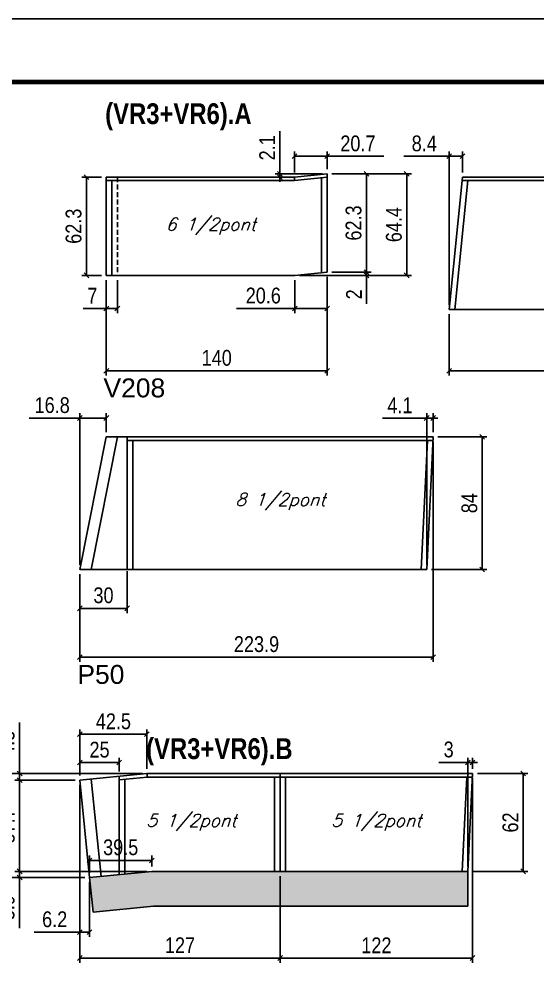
# Model space of a CAD drawing. Extents: x 3309 to 9590, y -2522 to 15424.
# Drawn here: x 5233 to 5562, y 8266 to 8865 of the extents above; entities that cross this region are included whole.
import ezdxf

# ---------------------------------------------------------------- set-up
doc = ezdxf.new("R2010")
doc.units = 0
doc.linetypes.add('DASHED', pattern=[0.75, 0.5, -0.25])
doc.linetypes.add('HIDDEN2', pattern=[4.7625, 3.175, -1.5875])
for name, color, linetype in [('5', 5, 'Continuous'), ('COTA', 241, 'Continuous'), ('NOMENCLATURA', 7, 'Continuous'), ('Painéis', 200, 'Continuous'), ('SARR_2.2x7', 40, 'Continuous'), ('SARR_3.5x7', 81, 'Continuous'), ('texto', 7, 'Continuous')]:
    doc.layers.add(name, color=color, linetype=linetype)
doc.layers.add('Folhas', color=255, linetype='Continuous', lineweight=9)
doc.layers.add('SARRAFO DE PRESSAO', color=251, linetype='DASHED', lineweight=9)
doc.layers.add('Laje_Perimetro', color=7, linetype='Continuous', plot=False)
doc.styles.add('COTA TECNICA', font='techl___.ttf', dxfattribs={"height": 10})
doc.styles.add('Romans', font='romans.shx')
doc.styles.get("Standard").update_dxf_attribs({"font": 'arial.ttf'})
doc.styles.add('TECNICA', font='techb___.ttf', dxfattribs={"height": 10})
doc.dimstyles.new('PAINEL', dxfattribs={"dimtxt": 10, "dimasz": 3, "dimexe": 3, "dimexo": 3, "dimgap": 3, "dimtad": 1, "dimdec": 1, "dimzin": 12, "dimdsep": 46, "dimtxsty": 'COTA TECNICA', "dimblk1": 'OBLIQUE', "dimblk2": 'OBLIQUE', "dimsah": 1, "dimcen": 0.9, "dimclrd": 4, "dimclre": 4, "dimclrt": 240, "dimadec": 1, "dimazin": 3, "dimtfac": 1, "dimtdec": 1, "dimtmove": 0, "dimatfit": 3, "dimfxl": 1, "dimtolj": 1, "dimtzin": 12, "dimarcsym": 0})

# ---------------------------------------------------------------- blocks, each defined once
blk = doc.blocks.new('9999999999')
at = {"layer": 'Folhas'}
blk.add_lwpolyline([(98138.98, 34190.21), (99623.98, 34190.21), (99623.98, 35240.21), (98138.98, 35240.21)], close=True, dxfattribs=at)
at = {"layer": 'Folhas', "color": 30, "const_width": 3}
blk.add_lwpolyline([(98213.98, 34230.21), (99583.98, 34230.21), (99583.98, 35200.21), (98213.98, 35200.21)], close=True, dxfattribs=at)
blk = doc.blocks.new('_Oblique')
at = {"color": 0, "linetype": 'ByBlock', "lineweight": -2}
blk.add_line((-0.5, -0.5), (0.5, 0.5), dxfattribs=at)
blk = doc.blocks.new('*D1690')
at = {"layer": 'COTA', "color": 4, "lineweight": -2, "transparency": 16777216}
for p, q in [((5288.47, 8699.38), (5288.47, 8638.93)), ((5428.47, 8701.44), (5428.47, 8638.93)), ((5288.47, 8641.93), (5428.47, 8641.93))]:
    blk.add_line(p, q, dxfattribs=at)
at = {"layer": 'Defpoints', "color": 0, "transparency": 16777216}
for p in [(5288.47, 8702.38), (5428.47, 8704.44), (5428.47, 8641.93)]:
    blk.add_point(p, dxfattribs=at)
at = {"layer": 'COTA', "color": 4, "lineweight": -2, "transparency": 16777216, "xscale": 3, "yscale": 3, "zscale": 3, "rotation": 180}
blk.add_blockref('_Oblique', (5288.47, 8641.93), dxfattribs=at)
at = {"layer": 'COTA', "color": 4, "lineweight": -2, "transparency": 16777216, "xscale": 3, "yscale": 3, "zscale": 3}
blk.add_blockref('_Oblique', (5428.47, 8641.93), dxfattribs=at)
at = {"layer": 'COTA', "color": 240, "transparency": 16777216, "insert": (5358.47, 8650.03), "char_height": 10, "attachment_point": 5, "style": 'COTA TECNICA'}
blk.add_mtext('\\A1;140', dxfattribs=at)
blk = doc.blocks.new('*D1691')
at = {"layer": 'COTA', "color": 4, "lineweight": -2, "transparency": 16777216}
for p, q in [((5288.47, 8699.38), (5288.47, 8678.42)), ((5295.47, 8699.38), (5295.47, 8678.42)), ((5288.47, 8681.42), (5273.74, 8681.42)), ((5295.47, 8681.42), (5288.47, 8681.42))]:
    blk.add_line(p, q, dxfattribs=at)
at = {"layer": 'Defpoints', "color": 0, "transparency": 16777216}
for p in [(5288.47, 8702.38), (5295.47, 8702.38), (5288.47, 8681.42)]:
    blk.add_point(p, dxfattribs=at)
at = {"layer": 'COTA', "color": 4, "lineweight": -2, "transparency": 16777216, "xscale": 3, "yscale": 3, "zscale": 3, "rotation": 180}
blk.add_blockref('_Oblique', (5288.47, 8681.42), dxfattribs=at)
at = {"layer": 'COTA', "color": 4, "lineweight": -2, "transparency": 16777216, "xscale": 3, "yscale": 3, "zscale": 3}
blk.add_blockref('_Oblique', (5295.47, 8681.42), dxfattribs=at)
at = {"layer": 'COTA', "color": 240, "transparency": 16777216, "insert": (5279.61, 8689.49), "char_height": 10, "attachment_point": 5, "style": 'COTA TECNICA'}
blk.add_mtext('\\A1;7', dxfattribs=at)
blk = doc.blocks.new('*D1692')
at = {"layer": 'COTA', "color": 4, "lineweight": -2, "transparency": 16777216}
for p, q in [((5407.82, 8767.68), (5407.82, 8780.88)), ((5428.47, 8769.75), (5428.47, 8780.88)), ((5407.82, 8777.88), (5428.47, 8777.88)), ((5428.47, 8777.88), (5464.43, 8777.88))]:
    blk.add_line(p, q, dxfattribs=at)
at = {"layer": 'Defpoints', "color": 0, "transparency": 16777216}
for p in [(5428.47, 8777.88), (5407.82, 8764.68), (5428.47, 8766.75)]:
    blk.add_point(p, dxfattribs=at)
at = {"layer": 'COTA', "color": 4, "lineweight": -2, "transparency": 16777216, "xscale": 3, "yscale": 3, "zscale": 3, "rotation": 180}
blk.add_blockref('_Oblique', (5407.82, 8777.88), dxfattribs=at)
at = {"layer": 'COTA', "color": 4, "lineweight": -2, "transparency": 16777216, "xscale": 3, "yscale": 3, "zscale": 3}
blk.add_blockref('_Oblique', (5428.47, 8777.88), dxfattribs=at)
at = {"layer": 'COTA', "color": 240, "transparency": 16777216, "insert": (5447.95, 8785.99), "char_height": 10, "attachment_point": 5, "style": 'COTA TECNICA'}
blk.add_mtext('\\A1;20.7', dxfattribs=at)
blk = doc.blocks.new('*D1693')
at = {"layer": 'COTA', "color": 4, "lineweight": -2, "transparency": 16777216}
for p, q in [((5285.47, 8764.68), (5272.98, 8764.68)), ((5275.98, 8702.38), (5275.98, 8764.68)), ((5285.47, 8702.38), (5272.98, 8702.38))]:
    blk.add_line(p, q, dxfattribs=at)
at = {"layer": 'Defpoints', "color": 0, "transparency": 16777216}
for p in [(5275.98, 8764.68), (5288.47, 8764.68), (5288.47, 8702.38)]:
    blk.add_point(p, dxfattribs=at)
at = {"layer": 'COTA', "color": 4, "lineweight": -2, "transparency": 16777216, "xscale": 3, "yscale": 3, "zscale": 3}
for p, rotation in [((5275.98, 8764.68), 90), ((5275.98, 8702.38), 270)]:
    blk.add_blockref('_Oblique', p, dxfattribs=dict(at, rotation=rotation))
at = {"layer": 'COTA', "color": 240, "transparency": 16777216, "insert": (5267.76, 8733.53), "char_height": 10, "attachment_point": 5, "rotation": 90, "style": 'COTA TECNICA'}
blk.add_mtext('\\A1;62.3', dxfattribs=at)
blk = doc.blocks.new('*D1694')
at = {"layer": 'COTA', "color": 4, "lineweight": -2, "transparency": 16777216}
for p, q in [((5411.02, 8702.39), (5456.44, 8702.39)), ((5431.47, 8704.44), (5456.44, 8704.44)), ((5453.44, 8704.44), (5453.44, 8707.44)), ((5453.44, 8704.44), (5453.44, 8702.39)), ((5453.44, 8702.39), (5453.44, 8684.28))]:
    blk.add_line(p, q, dxfattribs=at)
at = {"layer": 'Defpoints', "color": 0, "transparency": 16777216}
for p in [(5408.02, 8702.39), (5428.47, 8704.44), (5453.44, 8702.39)]:
    blk.add_point(p, dxfattribs=at)
at = {"layer": 'COTA', "color": 4, "lineweight": -2, "transparency": 16777216, "xscale": 3, "yscale": 3, "zscale": 3}
for p, rotation in [((5453.44, 8704.44), 270), ((5453.44, 8702.39), 90)]:
    blk.add_blockref('_Oblique', p, dxfattribs=dict(at, rotation=rotation))
at = {"layer": 'COTA', "color": 240, "transparency": 16777216, "insert": (5445.44, 8690.34), "char_height": 10, "attachment_point": 5, "rotation": 90, "style": 'COTA TECNICA'}
blk.add_mtext('\\A1;2', dxfattribs=at)
blk = doc.blocks.new('*D1695')
at = {"layer": 'COTA', "color": 4, "lineweight": -2, "transparency": 16777216}
for p, q in [((5431.47, 8766.75), (5456.44, 8766.75)), ((5453.44, 8704.44), (5453.44, 8766.75)), ((5431.47, 8704.44), (5456.44, 8704.44))]:
    blk.add_line(p, q, dxfattribs=at)
at = {"layer": 'Defpoints', "color": 0, "transparency": 16777216}
for p in [(5428.47, 8766.75), (5453.44, 8766.75), (5428.47, 8704.44)]:
    blk.add_point(p, dxfattribs=at)
at = {"layer": 'COTA', "color": 4, "lineweight": -2, "transparency": 16777216, "xscale": 3, "yscale": 3, "zscale": 3}
for p, rotation in [((5453.44, 8766.75), 90), ((5453.44, 8704.44), 270)]:
    blk.add_blockref('_Oblique', p, dxfattribs=dict(at, rotation=rotation))
at = {"layer": 'COTA', "color": 240, "transparency": 16777216, "insert": (5445.22, 8735.59), "char_height": 10, "attachment_point": 5, "rotation": 90, "style": 'COTA TECNICA'}
blk.add_mtext('\\A1;62.3', dxfattribs=at)
blk = doc.blocks.new('*D1696')
at = {"layer": 'COTA', "color": 4, "lineweight": -2, "transparency": 16777216}
for p, q in [((5398.48, 8766.75), (5398.48, 8793.75)), ((5425.47, 8766.75), (5395.48, 8766.75)), ((5404.82, 8764.68), (5395.48, 8764.68)), ((5398.48, 8764.68), (5398.48, 8766.75)), ((5398.48, 8764.68), (5398.48, 8761.68))]:
    blk.add_line(p, q, dxfattribs=at)
at = {"layer": 'Defpoints', "color": 0, "transparency": 16777216}
for p in [(5398.48, 8766.75), (5407.82, 8764.68), (5428.47, 8766.75)]:
    blk.add_point(p, dxfattribs=at)
at = {"layer": 'COTA', "color": 4, "lineweight": -2, "transparency": 16777216, "xscale": 3, "yscale": 3, "zscale": 3}
for p, rotation in [((5398.48, 8766.75), 270), ((5398.48, 8764.68), 90)]:
    blk.add_blockref('_Oblique', p, dxfattribs=dict(at, rotation=rotation))
at = {"layer": 'COTA', "color": 240, "transparency": 16777216, "insert": (5390.43, 8783.25), "char_height": 10, "attachment_point": 5, "rotation": 90, "style": 'COTA TECNICA'}
blk.add_mtext('\\A1;2.1', dxfattribs=at)
blk = doc.blocks.new('*D1697')
at = {"layer": 'COTA', "color": 4, "lineweight": -2, "transparency": 16777216}
for p, q in [((5431.47, 8766.75), (5481.87, 8766.75)), ((5478.87, 8702.39), (5478.87, 8766.75)), ((5411.02, 8702.39), (5481.87, 8702.39))]:
    blk.add_line(p, q, dxfattribs=at)
at = {"layer": 'Defpoints', "color": 0, "transparency": 16777216}
for p in [(5428.47, 8766.75), (5478.87, 8766.75), (5408.02, 8702.39)]:
    blk.add_point(p, dxfattribs=at)
at = {"layer": 'COTA', "color": 4, "lineweight": -2, "transparency": 16777216, "xscale": 3, "yscale": 3, "zscale": 3}
for p, rotation in [((5478.87, 8766.75), 90), ((5478.87, 8702.39), 270)]:
    blk.add_blockref('_Oblique', p, dxfattribs=dict(at, rotation=rotation))
at = {"layer": 'COTA', "color": 240, "transparency": 16777216, "insert": (5470.77, 8734.57), "char_height": 10, "attachment_point": 5, "rotation": 90, "style": 'COTA TECNICA'}
blk.add_mtext('\\A1;64.4', dxfattribs=at)
blk = doc.blocks.new('*D1698')
at = {"layer": 'COTA', "color": 4, "lineweight": -2, "transparency": 16777216}
for p, q in [((5505.86, 8677.68), (5505.86, 8638.93)), ((5690.37, 8677.68), (5690.37, 8638.93)), ((5505.86, 8641.93), (5690.37, 8641.93))]:
    blk.add_line(p, q, dxfattribs=at)
at = {"layer": 'Defpoints', "color": 0, "transparency": 16777216}
for p in [(5505.86, 8680.68), (5690.37, 8680.68), (5690.37, 8641.93)]:
    blk.add_point(p, dxfattribs=at)
at = {"layer": 'COTA', "color": 4, "lineweight": -2, "transparency": 16777216, "xscale": 3, "yscale": 3, "zscale": 3, "rotation": 180}
blk.add_blockref('_Oblique', (5505.86, 8641.93), dxfattribs=at)
at = {"layer": 'COTA', "color": 4, "lineweight": -2, "transparency": 16777216, "xscale": 3, "yscale": 3, "zscale": 3}
blk.add_blockref('_Oblique', (5690.37, 8641.93), dxfattribs=at)
at = {"layer": 'COTA', "color": 240, "transparency": 16777216, "insert": (5598.12, 8650.06), "char_height": 10, "attachment_point": 5, "style": 'COTA TECNICA'}
blk.add_mtext('\\A1;184.5', dxfattribs=at)
blk = doc.blocks.new('*D1699')
at = {"layer": 'COTA', "color": 4, "lineweight": -2, "transparency": 16777216}
for p, q in [((5505.86, 8683.68), (5505.86, 8780.88)), ((5514.26, 8767.68), (5514.26, 8780.88)), ((5505.86, 8777.88), (5477.11, 8777.88)), ((5514.26, 8777.88), (5505.86, 8777.88))]:
    blk.add_line(p, q, dxfattribs=at)
at = {"layer": 'Defpoints', "color": 0, "transparency": 16777216}
for p in [(5505.86, 8777.88), (5514.26, 8764.68), (5505.86, 8680.68)]:
    blk.add_point(p, dxfattribs=at)
at = {"layer": 'COTA', "color": 4, "lineweight": -2, "transparency": 16777216, "xscale": 3, "yscale": 3, "zscale": 3, "rotation": 180}
blk.add_blockref('_Oblique', (5505.86, 8777.88), dxfattribs=at)
at = {"layer": 'COTA', "color": 4, "lineweight": -2, "transparency": 16777216, "xscale": 3, "yscale": 3, "zscale": 3}
blk.add_blockref('_Oblique', (5514.26, 8777.88), dxfattribs=at)
at = {"layer": 'COTA', "color": 240, "transparency": 16777216, "insert": (5489.99, 8785.98), "char_height": 10, "attachment_point": 5, "style": 'COTA TECNICA'}
blk.add_mtext('\\A1;8.4', dxfattribs=at)
blk = doc.blocks.new('*D1707')
at = {"layer": 'COTA', "color": 4, "lineweight": -2, "transparency": 16777216}
for p, q in [((5271.69, 8611.93), (5239.61, 8611.93)), ((5271.69, 8518.93), (5271.69, 8614.93)), ((5288.47, 8611.93), (5271.69, 8611.93)), ((5288.47, 8602.93), (5288.47, 8614.93))]:
    blk.add_line(p, q, dxfattribs=at)
at = {"layer": 'Defpoints', "color": 0, "transparency": 16777216}
for p in [(5271.69, 8611.93), (5288.47, 8599.93), (5271.69, 8515.93)]:
    blk.add_point(p, dxfattribs=at)
at = {"layer": 'COTA', "color": 4, "lineweight": -2, "transparency": 16777216, "xscale": 3, "yscale": 3, "zscale": 3, "rotation": 180}
blk.add_blockref('_Oblique', (5271.69, 8611.93), dxfattribs=at)
at = {"layer": 'COTA', "color": 4, "lineweight": -2, "transparency": 16777216, "xscale": 3, "yscale": 3, "zscale": 3}
blk.add_blockref('_Oblique', (5288.47, 8611.93), dxfattribs=at)
at = {"layer": 'COTA', "color": 240, "transparency": 16777216, "insert": (5254.15, 8620.05), "char_height": 10, "attachment_point": 5, "style": 'COTA TECNICA'}
blk.add_mtext('\\A1;16.8', dxfattribs=at)
blk = doc.blocks.new('*D1708')
at = {"layer": 'COTA', "color": 4, "lineweight": -2, "transparency": 16777216}
for p, q in [((5495.64, 8596.93), (5495.64, 8457.25)), ((5271.69, 8512.93), (5271.69, 8457.25)), ((5271.69, 8460.25), (5495.64, 8460.25))]:
    blk.add_line(p, q, dxfattribs=at)
at = {"layer": 'Defpoints', "color": 0, "transparency": 16777216}
for p in [(5495.64, 8599.93), (5271.69, 8515.93), (5495.64, 8460.25)]:
    blk.add_point(p, dxfattribs=at)
at = {"layer": 'COTA', "color": 4, "lineweight": -2, "transparency": 16777216, "xscale": 3, "yscale": 3, "zscale": 3, "rotation": 180}
blk.add_blockref('_Oblique', (5271.69, 8460.25), dxfattribs=at)
at = {"layer": 'COTA', "color": 4, "lineweight": -2, "transparency": 16777216, "xscale": 3, "yscale": 3, "zscale": 3}
blk.add_blockref('_Oblique', (5495.64, 8460.25), dxfattribs=at)
at = {"layer": 'COTA', "color": 240, "transparency": 16777216, "insert": (5383.67, 8468.5), "char_height": 10, "attachment_point": 5, "style": 'COTA TECNICA'}
blk.add_mtext('\\A1;223.9', dxfattribs=at)
blk = doc.blocks.new('*D1709')
at = {"layer": 'COTA', "color": 4, "lineweight": -2, "transparency": 16777216}
for p, q in [((5491.54, 8611.93), (5463.61, 8611.93)), ((5491.54, 8518.93), (5491.54, 8614.93)), ((5495.64, 8611.93), (5491.54, 8611.93)), ((5495.64, 8602.93), (5495.64, 8614.93)), ((5495.64, 8611.93), (5498.64, 8611.93))]:
    blk.add_line(p, q, dxfattribs=at)
at = {"layer": 'Defpoints', "color": 0, "transparency": 16777216}
for p in [(5491.54, 8611.93), (5495.64, 8599.93), (5491.54, 8515.93)]:
    blk.add_point(p, dxfattribs=at)
at = {"layer": 'COTA', "color": 4, "lineweight": -2, "transparency": 16777216, "xscale": 3, "yscale": 3, "zscale": 3}
blk.add_blockref('_Oblique', (5491.54, 8611.93), dxfattribs=at)
at = {"layer": 'COTA', "color": 4, "lineweight": -2, "transparency": 16777216, "xscale": 3, "yscale": 3, "zscale": 3, "rotation": 180}
blk.add_blockref('_Oblique', (5495.64, 8611.93), dxfattribs=at)
at = {"layer": 'COTA', "color": 240, "transparency": 16777216, "insert": (5474.57, 8620), "char_height": 10, "attachment_point": 5, "style": 'COTA TECNICA'}
blk.add_mtext('\\A1;4.1', dxfattribs=at)
blk = doc.blocks.new('*D1714')
at = {"layer": 'COTA', "color": 4, "lineweight": -2, "transparency": 16777216}
for p, q in [((5271.69, 8512.93), (5271.69, 8488.24)), ((5301.69, 8514.93), (5301.69, 8488.24)), ((5271.69, 8491.24), (5301.69, 8491.24))]:
    blk.add_line(p, q, dxfattribs=at)
at = {"layer": 'Defpoints', "color": 0, "transparency": 16777216}
for p in [(5301.69, 8517.93), (5271.69, 8515.93), (5301.69, 8491.24)]:
    blk.add_point(p, dxfattribs=at)
at = {"layer": 'COTA', "color": 4, "lineweight": -2, "transparency": 16777216, "xscale": 3, "yscale": 3, "zscale": 3, "rotation": 180}
blk.add_blockref('_Oblique', (5271.69, 8491.24), dxfattribs=at)
at = {"layer": 'COTA', "color": 4, "lineweight": -2, "transparency": 16777216, "xscale": 3, "yscale": 3, "zscale": 3}
blk.add_blockref('_Oblique', (5301.69, 8491.24), dxfattribs=at)
at = {"layer": 'COTA', "color": 240, "transparency": 16777216, "insert": (5286.69, 8499.46), "char_height": 10, "attachment_point": 5, "style": 'COTA TECNICA'}
blk.add_mtext('\\A1;30', dxfattribs=at)
blk = doc.blocks.new('*D1715')
at = {"layer": 'COTA', "color": 4, "lineweight": -2, "transparency": 16777216}
for p, q in [((5498.64, 8599.93), (5529.73, 8599.93)), ((5526.73, 8599.93), (5526.73, 8515.93)), ((5494.54, 8515.93), (5529.73, 8515.93))]:
    blk.add_line(p, q, dxfattribs=at)
at = {"layer": 'Defpoints', "color": 0, "transparency": 16777216}
for p in [(5495.64, 8599.93), (5491.54, 8515.93), (5526.73, 8515.93)]:
    blk.add_point(p, dxfattribs=at)
at = {"layer": 'COTA', "color": 4, "lineweight": -2, "transparency": 16777216, "xscale": 3, "yscale": 3, "zscale": 3}
for p, rotation in [((5526.73, 8599.93), 90), ((5526.73, 8515.93), 270)]:
    blk.add_blockref('_Oblique', p, dxfattribs=dict(at, rotation=rotation))
at = {"layer": 'COTA', "color": 240, "transparency": 16777216, "insert": (5518.64, 8557.93), "char_height": 10, "attachment_point": 5, "rotation": 90, "style": 'COTA TECNICA'}
blk.add_mtext('\\A1;84', dxfattribs=at)
blk = doc.blocks.new('*D1827')
at = {"layer": 'COTA', "color": 4, "lineweight": -2, "transparency": 16777216}
for p, q in [((5407.92, 8699.38), (5407.92, 8678.42)), ((5428.47, 8701.44), (5428.47, 8678.42)), ((5407.92, 8681.42), (5371.01, 8681.42)), ((5428.47, 8681.42), (5407.92, 8681.42))]:
    blk.add_line(p, q, dxfattribs=at)
at = {"layer": 'Defpoints', "color": 0, "transparency": 16777216}
for p in [(5407.92, 8702.38), (5428.47, 8704.44), (5407.92, 8681.42)]:
    blk.add_point(p, dxfattribs=at)
at = {"layer": 'COTA', "color": 4, "lineweight": -2, "transparency": 16777216, "xscale": 3, "yscale": 3, "zscale": 3, "rotation": 180}
blk.add_blockref('_Oblique', (5407.92, 8681.42), dxfattribs=at)
at = {"layer": 'COTA', "color": 4, "lineweight": -2, "transparency": 16777216, "xscale": 3, "yscale": 3, "zscale": 3}
blk.add_blockref('_Oblique', (5428.47, 8681.42), dxfattribs=at)
at = {"layer": 'COTA', "color": 240, "transparency": 16777216, "insert": (5387.97, 8689.52), "char_height": 10, "attachment_point": 5, "style": 'COTA TECNICA'}
blk.add_mtext('\\A1;20.6', dxfattribs=at)
blk = doc.blocks.new('*D1831')
at = {"layer": 'COTA', "color": 4, "lineweight": -2, "transparency": 16777216}
for p, q in [((5271.69, 8379.24), (5271.69, 8266.55)), ((5398.65, 8321.49), (5398.65, 8266.55)), ((5271.69, 8269.55), (5398.65, 8269.55))]:
    blk.add_line(p, q, dxfattribs=at)
at = {"layer": 'Defpoints', "color": 0, "transparency": 16777216}
for p in [(5271.69, 8382.24), (5398.65, 8324.49), (5398.65, 8269.55)]:
    blk.add_point(p, dxfattribs=at)
at = {"layer": 'COTA', "color": 4, "lineweight": -2, "transparency": 16777216, "xscale": 3, "yscale": 3, "zscale": 3, "rotation": 180}
blk.add_blockref('_Oblique', (5271.69, 8269.55), dxfattribs=at)
at = {"layer": 'COTA', "color": 4, "lineweight": -2, "transparency": 16777216, "xscale": 3, "yscale": 3, "zscale": 3}
blk.add_blockref('_Oblique', (5398.65, 8269.55), dxfattribs=at)
at = {"layer": 'COTA', "color": 240, "transparency": 16777216, "insert": (5335.17, 8277.63), "char_height": 10, "attachment_point": 5, "style": 'COTA TECNICA'}
blk.add_mtext('\\A1;127', dxfattribs=at)
blk = doc.blocks.new('*D1832')
at = {"layer": 'COTA', "color": 4, "lineweight": -2, "transparency": 16777216}
for p, q in [((5520.65, 8383.49), (5520.65, 8266.55)), ((5398.65, 8321.49), (5398.65, 8266.55)), ((5398.65, 8269.55), (5520.65, 8269.55))]:
    blk.add_line(p, q, dxfattribs=at)
at = {"layer": 'Defpoints', "color": 0, "transparency": 16777216}
for p in [(5520.65, 8386.49), (5398.65, 8324.49), (5520.65, 8269.55)]:
    blk.add_point(p, dxfattribs=at)
at = {"layer": 'COTA', "color": 4, "lineweight": -2, "transparency": 16777216, "xscale": 3, "yscale": 3, "zscale": 3, "rotation": 180}
blk.add_blockref('_Oblique', (5398.65, 8269.55), dxfattribs=at)
at = {"layer": 'COTA', "color": 4, "lineweight": -2, "transparency": 16777216, "xscale": 3, "yscale": 3, "zscale": 3}
blk.add_blockref('_Oblique', (5520.65, 8269.55), dxfattribs=at)
at = {"layer": 'COTA', "color": 240, "transparency": 16777216, "insert": (5459.65, 8277.61), "char_height": 10, "attachment_point": 5, "style": 'COTA TECNICA'}
blk.add_mtext('\\A1;122', dxfattribs=at)
blk = doc.blocks.new('*D1836')
at = {"layer": 'COTA', "color": 4, "lineweight": -2, "transparency": 16777216}
for p, q in [((5271.69, 8385.24), (5271.69, 8396.48)), ((5296.69, 8387.75), (5296.69, 8396.48)), ((5271.69, 8393.48), (5296.69, 8393.48))]:
    blk.add_line(p, q, dxfattribs=at)
at = {"layer": 'Defpoints', "color": 0, "transparency": 16777216}
for p in [(5296.69, 8393.48), (5296.69, 8384.75), (5271.69, 8382.24)]:
    blk.add_point(p, dxfattribs=at)
at = {"layer": 'COTA', "color": 4, "lineweight": -2, "transparency": 16777216, "xscale": 3, "yscale": 3, "zscale": 3, "rotation": 180}
blk.add_blockref('_Oblique', (5271.69, 8393.48), dxfattribs=at)
at = {"layer": 'COTA', "color": 4, "lineweight": -2, "transparency": 16777216, "xscale": 3, "yscale": 3, "zscale": 3}
blk.add_blockref('_Oblique', (5296.69, 8393.48), dxfattribs=at)
at = {"layer": 'COTA', "color": 240, "transparency": 16777216, "insert": (5284.19, 8401.59), "char_height": 10, "attachment_point": 5, "style": 'COTA TECNICA'}
blk.add_mtext('\\A1;25', dxfattribs=at)
blk = doc.blocks.new('*D1837')
at = {"layer": 'COTA', "color": 4, "lineweight": -2, "transparency": 16777216}
for p, q in [((5271.69, 8379.24), (5271.69, 8282.94)), ((5277.86, 8317.55), (5277.86, 8282.94)), ((5271.69, 8285.94), (5242.79, 8285.94)), ((5277.86, 8285.94), (5271.69, 8285.94))]:
    blk.add_line(p, q, dxfattribs=at)
at = {"layer": 'Defpoints', "color": 0, "transparency": 16777216}
for p in [(5271.69, 8382.24), (5277.86, 8320.55), (5271.69, 8285.94)]:
    blk.add_point(p, dxfattribs=at)
at = {"layer": 'COTA', "color": 4, "lineweight": -2, "transparency": 16777216, "xscale": 3, "yscale": 3, "zscale": 3, "rotation": 180}
blk.add_blockref('_Oblique', (5271.69, 8285.94), dxfattribs=at)
at = {"layer": 'COTA', "color": 4, "lineweight": -2, "transparency": 16777216, "xscale": 3, "yscale": 3, "zscale": 3}
blk.add_blockref('_Oblique', (5277.86, 8285.94), dxfattribs=at)
at = {"layer": 'COTA', "color": 240, "transparency": 16777216, "insert": (5255.74, 8294.05), "char_height": 10, "attachment_point": 5, "style": 'COTA TECNICA'}
blk.add_mtext('\\A1;6.2', dxfattribs=at)
blk = doc.blocks.new('*D1838')
at = {"layer": 'COTA', "color": 4, "lineweight": -2, "transparency": 16777216}
for p, q in [((5268.69, 8382.24), (5230.54, 8382.24)), ((5233.54, 8324.49), (5233.54, 8382.24)), ((5314.32, 8324.49), (5230.54, 8324.49))]:
    blk.add_line(p, q, dxfattribs=at)
at = {"layer": 'Defpoints', "color": 0, "transparency": 16777216}
for p in [(5233.54, 8382.24), (5271.69, 8382.24), (5317.32, 8324.49)]:
    blk.add_point(p, dxfattribs=at)
at = {"layer": 'COTA', "color": 4, "lineweight": -2, "transparency": 16777216, "xscale": 3, "yscale": 3, "zscale": 3}
for p, rotation in [((5233.54, 8382.24), 90), ((5233.54, 8324.49), 270)]:
    blk.add_blockref('_Oblique', p, dxfattribs=dict(at, rotation=rotation))
at = {"layer": 'COTA', "color": 240, "transparency": 16777216, "insert": (5225.43, 8353.36), "char_height": 10, "attachment_point": 5, "rotation": 90, "style": 'COTA TECNICA'}
blk.add_mtext('\\A1;57.7', dxfattribs=at)
blk = doc.blocks.new('*D1839')
at = {"layer": 'COTA', "color": 4, "lineweight": -2, "transparency": 16777216}
for p, q in [((5314.32, 8324.49), (5230.54, 8324.49)), ((5233.54, 8324.49), (5233.54, 8327.49)), ((5233.54, 8324.49), (5233.54, 8320.55)), ((5274.86, 8320.55), (5230.54, 8320.55)), ((5233.54, 8320.55), (5233.54, 8288.41))]:
    blk.add_line(p, q, dxfattribs=at)
at = {"layer": 'Defpoints', "color": 0, "transparency": 16777216}
for p in [(5317.32, 8324.49), (5233.54, 8320.55), (5277.86, 8320.55)]:
    blk.add_point(p, dxfattribs=at)
at = {"layer": 'COTA', "color": 4, "lineweight": -2, "transparency": 16777216, "xscale": 3, "yscale": 3, "zscale": 3}
for p, rotation in [((5233.54, 8324.49), 270), ((5233.54, 8320.55), 90)]:
    blk.add_blockref('_Oblique', p, dxfattribs=dict(at, rotation=rotation))
at = {"layer": 'COTA', "color": 240, "transparency": 16777216, "insert": (5225.29, 8301.48), "char_height": 10, "attachment_point": 5, "rotation": 90, "style": 'COTA TECNICA'}
blk.add_mtext('\\A1;3.9', dxfattribs=at)
blk = doc.blocks.new('*D1840')
at = {"layer": 'COTA', "color": 4, "lineweight": -2, "transparency": 16777216}
for p, q in [((5233.54, 8386.49), (5233.54, 8418.86)), ((5311.22, 8386.49), (5230.54, 8386.49)), ((5233.54, 8382.24), (5233.54, 8386.49)), ((5268.69, 8382.24), (5230.54, 8382.24)), ((5233.54, 8382.24), (5233.54, 8379.24))]:
    blk.add_line(p, q, dxfattribs=at)
at = {"layer": 'Defpoints', "color": 0, "transparency": 16777216}
for p in [(5233.54, 8386.49), (5314.22, 8386.49), (5271.69, 8382.24)]:
    blk.add_point(p, dxfattribs=at)
at = {"layer": 'COTA', "color": 4, "lineweight": -2, "transparency": 16777216, "xscale": 3, "yscale": 3, "zscale": 3}
for p, rotation in [((5233.54, 8386.49), 270), ((5233.54, 8382.24), 90)]:
    blk.add_blockref('_Oblique', p, dxfattribs=dict(at, rotation=rotation))
at = {"layer": 'COTA', "color": 240, "transparency": 16777216, "insert": (5225.32, 8405.67), "char_height": 10, "attachment_point": 5, "rotation": 90, "style": 'COTA TECNICA'}
blk.add_mtext('\\A1;4.3', dxfattribs=at)
blk = doc.blocks.new('*D1841')
at = {"layer": 'COTA', "color": 4, "lineweight": -2, "transparency": 16777216}
for p, q in [((5311.42, 8386.49), (5188.91, 8386.49)), ((5191.91, 8320.55), (5191.91, 8386.49)), ((5274.86, 8320.55), (5188.91, 8320.55))]:
    blk.add_line(p, q, dxfattribs=at)
at = {"layer": 'Defpoints', "color": 0, "transparency": 16777216}
for p in [(5191.91, 8386.49), (5314.42, 8386.49), (5277.86, 8320.55)]:
    blk.add_point(p, dxfattribs=at)
at = {"layer": 'COTA', "color": 4, "lineweight": -2, "transparency": 16777216, "xscale": 3, "yscale": 3, "zscale": 3}
for p, rotation in [((5191.91, 8386.49), 90), ((5191.91, 8320.55), 270)]:
    blk.add_blockref('_Oblique', p, dxfattribs=dict(at, rotation=rotation))
at = {"layer": 'COTA', "color": 240, "transparency": 16777216, "insert": (5183.77, 8353.52), "char_height": 10, "attachment_point": 5, "rotation": 90, "style": 'COTA TECNICA'}
blk.add_mtext('\\A1;65.9', dxfattribs=at)
blk = doc.blocks.new('*D1842')
at = {"layer": 'COTA', "color": 4, "lineweight": -2, "transparency": 16777216}
for p, q in [((5277.86, 8323.55), (5277.86, 8334.44)), ((5317.32, 8331.44), (5277.86, 8331.44)), ((5317.32, 8327.49), (5317.32, 8334.44))]:
    blk.add_line(p, q, dxfattribs=at)
at = {"layer": 'Defpoints', "color": 0, "transparency": 16777216}
for p in [(5277.86, 8331.44), (5317.32, 8324.49), (5277.86, 8320.55)]:
    blk.add_point(p, dxfattribs=at)
at = {"layer": 'COTA', "color": 4, "lineweight": -2, "transparency": 16777216, "xscale": 3, "yscale": 3, "zscale": 3, "rotation": 180}
blk.add_blockref('_Oblique', (5277.86, 8331.44), dxfattribs=at)
at = {"layer": 'COTA', "color": 4, "lineweight": -2, "transparency": 16777216, "xscale": 3, "yscale": 3, "zscale": 3}
blk.add_blockref('_Oblique', (5317.32, 8331.44), dxfattribs=at)
at = {"layer": 'COTA', "color": 240, "transparency": 16777216, "insert": (5297.59, 8339.69), "char_height": 10, "attachment_point": 5, "style": 'COTA TECNICA'}
blk.add_mtext('\\A1;39.5', dxfattribs=at)
blk = doc.blocks.new('*D1843')
at = {"layer": 'COTA', "color": 4, "lineweight": -2, "transparency": 16777216}
for p, q in [((5517.62, 8327.49), (5517.62, 8396.48)), ((5520.65, 8389.49), (5520.65, 8396.48)), ((5517.62, 8393.48), (5499.29, 8393.48)), ((5520.65, 8393.48), (5517.62, 8393.48)), ((5520.65, 8393.48), (5523.65, 8393.48))]:
    blk.add_line(p, q, dxfattribs=at)
at = {"layer": 'Defpoints', "color": 0, "transparency": 16777216}
for p in [(5517.62, 8393.48), (5520.65, 8386.49), (5517.62, 8324.49)]:
    blk.add_point(p, dxfattribs=at)
at = {"layer": 'COTA', "color": 4, "lineweight": -2, "transparency": 16777216, "xscale": 3, "yscale": 3, "zscale": 3}
blk.add_blockref('_Oblique', (5517.62, 8393.48), dxfattribs=at)
at = {"layer": 'COTA', "color": 4, "lineweight": -2, "transparency": 16777216, "xscale": 3, "yscale": 3, "zscale": 3, "rotation": 180}
blk.add_blockref('_Oblique', (5520.65, 8393.48), dxfattribs=at)
at = {"layer": 'COTA', "color": 240, "transparency": 16777216, "insert": (5505.46, 8401.7), "char_height": 10, "attachment_point": 5, "style": 'COTA TECNICA'}
blk.add_mtext('\\A1;3', dxfattribs=at)
blk = doc.blocks.new('*D1847')
at = {"layer": 'COTA', "color": 4, "lineweight": -2, "transparency": 16777216}
for p, q in [((5523.65, 8386.49), (5555.74, 8386.49)), ((5552.74, 8324.49), (5552.74, 8386.49)), ((5520.62, 8324.49), (5555.74, 8324.49))]:
    blk.add_line(p, q, dxfattribs=at)
at = {"layer": 'Defpoints', "color": 0, "transparency": 16777216}
for p in [(5520.65, 8386.49), (5552.74, 8386.49), (5517.62, 8324.49)]:
    blk.add_point(p, dxfattribs=at)
at = {"layer": 'COTA', "color": 4, "lineweight": -2, "transparency": 16777216, "xscale": 3, "yscale": 3, "zscale": 3}
for p, rotation in [((5552.74, 8386.49), 90), ((5552.74, 8324.49), 270)]:
    blk.add_blockref('_Oblique', p, dxfattribs=dict(at, rotation=rotation))
at = {"layer": 'COTA', "color": 240, "transparency": 16777216, "insert": (5544.64, 8355.49), "char_height": 10, "attachment_point": 5, "rotation": 90, "style": 'COTA TECNICA'}
blk.add_mtext('\\A1;62', dxfattribs=at)
blk = doc.blocks.new('*D1860')
at = {"layer": 'COTA', "color": 4, "lineweight": -2, "transparency": 16777216}
for p, q in [((5271.69, 8385.24), (5271.69, 8414.46)), ((5314.22, 8389.49), (5314.22, 8414.46)), ((5271.69, 8411.46), (5314.22, 8411.46))]:
    blk.add_line(p, q, dxfattribs=at)
at = {"layer": 'Defpoints', "color": 0, "transparency": 16777216}
for p in [(5314.22, 8411.46), (5314.22, 8386.49), (5271.69, 8382.24)]:
    blk.add_point(p, dxfattribs=at)
at = {"layer": 'COTA', "color": 4, "lineweight": -2, "transparency": 16777216, "xscale": 3, "yscale": 3, "zscale": 3, "rotation": 180}
blk.add_blockref('_Oblique', (5271.69, 8411.46), dxfattribs=at)
at = {"layer": 'COTA', "color": 4, "lineweight": -2, "transparency": 16777216, "xscale": 3, "yscale": 3, "zscale": 3}
blk.add_blockref('_Oblique', (5314.22, 8411.46), dxfattribs=at)
at = {"layer": 'COTA', "color": 240, "transparency": 16777216, "insert": (5292.96, 8419.57), "char_height": 10, "attachment_point": 5, "style": 'COTA TECNICA'}
blk.add_mtext('\\A1;42.5', dxfattribs=at)

msp = doc.modelspace()

# ---------------------------------------------------------------- hatches: boundary and pattern name
at = {"layer": 'COTA'}
h = msp.add_hatch(dxfattribs=at)
h.set_pattern_fill('AR-CONC', color=256, scale=0.03)
h.set_pattern_definition([(50, (-5443.118, -74.221), (5.46554, -0.4781726), [0.5715, -6.2865]), (355, (-5443.118, -74.221), (-1.0573026, 5.7317054), [0.4572, -5.0292175]), (100.451445, (-5442.6627, -74.2606), (4.4082374, 5.2535326), [0.4857003, -5.3427073]), (46.1842, (-5443.118, -72.697), (8.1323712, -1.26127), [0.85725, -9.42975]), (96.63556, (-5442.4404, -72.802), (7.122124, 7.4227837), [0.7285507, -8.014068]), (351.18415, (-5443.118, -72.697), (7.122124, 7.4227837), [0.685799, -7.543792]), (21, (-5442.356, -73.078), (4.5484317, -3.067956), [0.5715, -6.2865]), (326, (-5442.356, -73.078), (1.8540609, 5.525639), [0.4572, -5.0292]), (71.451445, (-5441.977, -73.3335), (6.4024926, 2.457683), [0.4857003, -5.3426981]), (37.5, (-5443.1181, -74.2208), (0.0926581, 2.53665117), [0, -4.96824, 0, -5.1054, 0, -5.04825]), (7.5, (-5443.118, -74.2208), (2.0045899, 3.00541724), [0, -2.91084, 0, -4.85394, 0, -1.92405]), (327.5, (-5444.8174, -74.2208), (4.06771786, -0.17186232), [0, -1.905, 0, -5.9436, 0, -7.8867]), (317.5, (-5445.5794, -74.2208), (4.4438754, 0.7627947), [0, -2.4765, 0, -3.94716, 0, -5.6007])])
h.paths.add_polyline_path([(5517.62, 8302.49), (5517.62, 8324.49), (5317.32, 8324.49), (5277.86, 8320.55), (5280.05, 8298.65), (5318.41, 8302.49)])

# ---------------------------------------------------------------- linework, layer by layer
for p, q in [((5407.82, 8764.68), (5407.82, 8762.47)), ((5301.69, 8515.93), (5301.69, 8599.93)), ((5296.69, 8384.75), (5296.69, 8322.46)), ((5314.42, 8386.49), (5314.42, 8384.28)), ((5517.62, 8324.49), (5517.62, 8302.49)), ((5277.86, 8320.55), (5280.05, 8298.65)), ((5318.41, 8302.49), (5280.05, 8298.65)), ((5517.62, 8302.49), (5318.41, 8302.49))]:
    msp.add_line(p, q, dxfattribs=at)
at = {"layer": 'Laje_Perimetro'}
msp.add_lwpolyline([(6392.87, 8864.98), (4907.87, 8864.98), (4907.87, 7814.98), (6392.87, 7814.98)], close=True, dxfattribs=at)
at = {"layer": 'Painéis', "linetype": 'ByBlock'}
for p, q in [((5407.82, 8764.68), (5288.47, 8764.68)), ((5288.47, 8764.68), (5288.47, 8702.38)), ((5428.47, 8766.75), (5407.82, 8764.68)), ((5428.47, 8704.44), (5428.47, 8766.75)), ((5514.26, 8764.68), (5505.86, 8680.68)), ((5686.27, 8764.68), (5514.26, 8764.68)), ((5288.47, 8702.38), (5407.92, 8702.38)), ((5407.92, 8702.38), (5428.47, 8704.44)), ((5505.86, 8680.68), (5690.37, 8680.68)), ((5288.47, 8599.93), (5271.69, 8515.93)), ((5495.64, 8599.93), (5288.47, 8599.93)), ((5491.54, 8515.93), (5495.64, 8599.93)), ((5271.69, 8515.93), (5491.54, 8515.93)), ((5271.69, 8382.24), (5314.22, 8386.49)), ((5314.22, 8386.49), (5520.65, 8386.49)), ((5398.65, 8386.49), (5398.65, 8324.49)), ((5520.65, 8386.49), (5517.62, 8324.49)), ((5277.86, 8320.55), (5271.69, 8382.24)), ((5317.32, 8324.49), (5277.86, 8320.55)), ((5517.62, 8324.49), (5317.32, 8324.49))]:
    msp.add_line(p, q, dxfattribs=at)
at = {"layer": 'SARR_2.2x7', "linetype": 'Continuous'}
for p, q in [((5288.47, 8762.48), (5407.82, 8762.48)), ((5428.47, 8764.54), (5407.82, 8762.47)), ((5514.04, 8762.48), (5686.38, 8762.48)), ((5295.61, 8599.93), (5278.83, 8515.93)), ((5495.53, 8597.73), (5301.69, 8597.73)), ((5296.69, 8382.54), (5314.42, 8384.28)), ((5314.42, 8384.29), (5398.65, 8384.29)), ((5398.65, 8384.29), (5520.54, 8384.29)), ((5285.12, 8321.27), (5278.95, 8382.94))]:
    msp.add_line(p, q, dxfattribs=at)
at = {"layer": 'SARR_2.2x7', "linetype": 'HIDDEN2'}
msp.add_line((5295.47, 8764.68), (5295.47, 8702.38), dxfattribs=at)
at = {"layer": 'SARR_3.5x7'}
for p, q in [((5291.97, 8762.48), (5291.97, 8702.38)), ((5424.97, 8764.19), (5424.97, 8704.09)), ((5517.56, 8762.48), (5509.38, 8680.68)), ((5305.19, 8597.73), (5305.19, 8515.93)), ((5488.04, 8515.93), (5492.03, 8597.73)), ((5395.15, 8384.29), (5395.15, 8324.49)), ((5402.15, 8384.29), (5402.15, 8324.49)), ((5517.04, 8384.29), (5514.12, 8324.49)), ((5300.19, 8382.89), (5300.19, 8322.81))]:
    msp.add_line(p, q, dxfattribs=at)

# ---------------------------------------------------------------- block references
at = {"layer": 'SARRAFO DE PRESSAO', "color": 6, "linetype": 'ByBlock'}
msp.add_blockref('9999999999', (-93231.11, -26375.22), dxfattribs=at)

# ---------------------------------------------------------------- texts
at = {"layer": '5', "linetype": 'Continuous'}
for s, p in [('V208', (5286.68, 8625.02)), ('P50', (5270.12, 8443.35))]:
    msp.add_text(s, height=12, rotation=0.00004, dxfattribs=at).set_placement(p)
at = {"layer": 'NOMENCLATURA', "style": 'TECNICA'}
for s, p in [('(VR3+VR6).A', (5287.75, 8798.3)), ('(VR3+VR6).B', (5313.7, 8395.68))]:
    msp.add_text(s, height=13.2, dxfattribs=at).set_placement(p)
at = {"layer": 'texto', "color": 2, "char_height": 8, "attachment_point": 5, "style": 'Romans'}
for s, insert in [('{\\Q19;\\C256;6 1/2pont}', (5354.71, 8733.45)), ('{\\Q19;\\C256;8 1/2pont}', (5398.81, 8558.93)), ('{\\Q19;\\C256;5 1/2pont}', (5342.38, 8355.49)), ('{\\Q19;\\C256;5 1/2pont}', (5459.59, 8355.49))]:
    msp.add_mtext(s, dxfattribs=dict(at, insert=insert))

# ---------------------------------------------------------------- dimensions: what is measured, and where the dimension line sits
at = {"layer": 'COTA'}
for base, p1, p2, picture, middle in [((5398.48, 8766.75), (5407.82, 8764.68), (5428.47, 8766.75), '*D1696', (5390.43, 8783.25)), ((5478.87, 8766.75), (5408.02, 8702.39), (5428.47, 8766.75), '*D1697', (5470.77, 8734.57)), ((5453.44, 8766.75), (5428.47, 8704.44), (5428.47, 8766.75), '*D1695', (5445.22, 8735.59)), ((5275.98, 8764.68), (5288.47, 8702.38), (5288.47, 8764.68), '*D1693', (5267.76, 8733.53)), ((5453.441, 8702.3947), (5428.4718, 8704.4399), (5408.0199, 8702.3947), '*D1694', (5445.441, 8690.3391)), ((5526.73, 8515.93), (5495.64, 8599.93), (5491.54, 8515.93), '*D1715', (5518.64, 8557.93)), ((5233.5393, 8386.4911), (5271.6921, 8382.238), (5314.2231, 8386.4911), '*D1840', (5225.32, 8405.6739)), ((5191.91, 8386.49), (5277.86, 8320.55), (5314.42, 8386.49), '*D1841', (5183.77, 8353.52)), ((5552.74, 8386.49), (5517.62, 8324.49), (5520.65, 8386.49), '*D1847', (5544.64, 8355.49)), ((5233.5393, 8382.238), (5317.3154, 8324.4911), (5271.6921, 8382.238), '*D1838', (5225.4296, 8353.3645)), ((5233.54, 8320.55), (5317.32, 8324.49), (5277.86, 8320.55), '*D1839', (5225.29, 8301.48))]:
    dim = msp.add_linear_dim(base=base, p1=p1, p2=p2, angle=90, dimstyle='PAINEL', dxfattribs=at)
    dim.commit()
    dim.dimension.update_dxf_attribs({"geometry": picture, "text_midpoint": middle})
for base, p1, p2, picture, middle in [((5428.4718, 8777.8832), (5407.8209, 8764.684), (5428.4718, 8766.7491), '*D1692', (5447.9513, 8785.9855)), ((5505.86, 8777.88), (5514.26, 8764.68), (5505.86, 8680.68), '*D1699', (5489.99, 8785.98)), ((5288.47, 8681.42), (5295.47, 8702.38), (5288.47, 8702.38), '*D1691', (5279.61, 8689.49)), ((5428.47, 8641.93), (5288.47, 8702.38), (5428.47, 8704.44), '*D1690', (5358.47, 8650.03)), ((5407.9207, 8681.42), (5428.4718, 8704.4399), (5407.9207, 8702.3848), '*D1827', (5387.966, 8689.5224)), ((5690.37, 8641.93), (5505.86, 8680.68), (5690.37, 8680.68), '*D1698', (5598.12, 8650.06)), ((5271.69, 8611.93), (5288.47, 8599.93), (5271.69, 8515.93), '*D1707', (5254.15, 8620.05)), ((5491.54, 8611.93), (5495.64, 8599.93), (5491.54, 8515.93), '*D1709', (5474.57, 8620)), ((5495.6388, 8460.2544), (5271.6921, 8515.9329), (5495.6388, 8599.9329), '*D1708', (5383.6655, 8468.503)), ((5301.69, 8491.24), (5271.69, 8515.93), (5301.69, 8517.93), '*D1714', (5286.69, 8499.46)), ((5314.22, 8411.46), (5271.69, 8382.24), (5314.22, 8386.49), '*D1860', (5292.96, 8419.57)), ((5296.69, 8393.48), (5271.69, 8382.24), (5296.69, 8384.75), '*D1836', (5284.19, 8401.59)), ((5517.62, 8393.48), (5520.65, 8386.49), (5517.62, 8324.49), '*D1843', (5505.46, 8401.7)), ((5271.69, 8285.94), (5277.86, 8320.55), (5271.69, 8382.24), '*D1837', (5255.74, 8294.05)), ((5398.65, 8269.55), (5271.69, 8382.24), (5398.65, 8324.49), '*D1831', (5335.17, 8277.63)), ((5277.86, 8331.44), (5317.32, 8324.49), (5277.86, 8320.55), '*D1842', (5297.59, 8339.69))]:
    dim = msp.add_linear_dim(base=base, p1=p1, p2=p2, dimstyle='PAINEL', dxfattribs=at)
    dim.commit()
    dim.dimension.update_dxf_attribs({"geometry": picture, "text_midpoint": middle})
dim = msp.add_linear_dim(base=(5520.65, 8269.55), p1=(5398.65, 8324.49), p2=(5520.65, 8386.49), dimstyle='PAINEL', override={"dimtmove": 1}, dxfattribs=at)
dim.commit()
dim.dimension.update_dxf_attribs({"geometry": '*D1832', "text_midpoint": (5459.65, 8277.61)})

doc.saveas('drawing.dxf')
